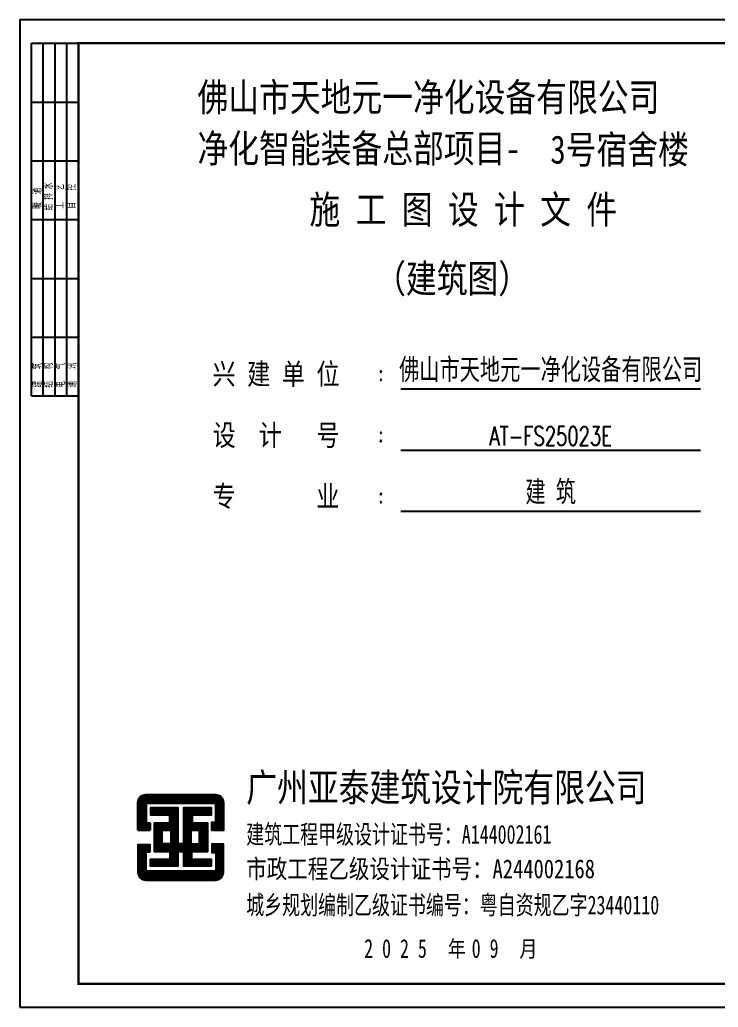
# Model space of a CAD drawing. Extents: x -1041549 to 749950, y -354245 to 17554.
# Drawn here: x -947633 to -917933, y -142340 to -100340 of the extents above; entities that cross this region are included whole.
import ezdxf
from ezdxf.enums import TextEntityAlignment as Align

# ---------------------------------------------------------------- set-up
doc = ezdxf.new("R2010")
doc.units = 0
doc.header["$LTSCALE"] = 1000
doc.header["$MEASUREMENT"] = 0
for name, color, linetype in [('14', 1, 'Continuous'), ('PUB_TITLE', 4, 'Continuous'), ('TK-TXT1', 140, 'Continuous')]:
    doc.layers.add(name, color=color, linetype=linetype)
doc.styles.add('-宋体', font='', dxfattribs={"width": 0.8})
doc.styles.add('-新宋体', font='', dxfattribs={"width": 0.8})
doc.styles.add('-黑体', font='simhei.ttf', dxfattribs={"width": 0.8})
doc.styles.add('DIM_FONT', font='SIMPLEX', dxfattribs={"width": 0.7, "bigfont": 'GBCBIG'})
doc.styles.get("Standard").update_dxf_attribs({"font": 'gbenor.shx', "bigfont": 'gbcbig.shx'})
doc.styles.get('-宋体').set_extended_font_data('SimSun')
doc.styles.get('-新宋体').set_extended_font_data('NSimSun')

# ---------------------------------------------------------------- blocks, each defined once
blk = doc.blocks.new('$titleblk$00000095')
for p, q in [((-150, 20), (-150, 0)), ((-150, 20), (0, 20)), ((-125, 20), (-125, 0)), ((-100, 20), (-100, 0)), ((-75, 20), (-75, 0)), ((-75, 20), (-75, 0)), ((-50, 20), (-50, 0)), ((-25, 20), (-25, 0)), ((0, 20), (0, 0)), ((-150, 15), (-75, 15)), ((-75, 15), (0, 15)), ((-150, 10), (-75, 10)), ((-75, 10), (0, 10)), ((-150, 5), (-75, 5)), ((-75, 5), (0, 5))]:
    blk.add_line(p, q)
at = {"width": 0.8}
for s, p in [('建   筑', (-146.45, 15.65)), ('暖  通', (-70.35, 15.73)), ('结   构', (-146.45, 10.91)), ('给 排 水', (-71.03, 10.9)), ('电   气', (-146.45, 5.65)), ('工   艺', (-70.35, 6.13)), ('通   讯', (-146.45, 0.88)), ('自   控', (-70.35, 1.24))]:
    blk.add_text(s, height=3.509, dxfattribs=at).set_placement(p)
blk = doc.blocks.new('weer')
at = {"layer": '14'}
h = blk.add_hatch(dxfattribs=at)
h.set_pattern_fill('ANSI31', color=256, scale=100, angle=135, style=0)
h.set_pattern_definition([(180, (-144463.316, -50934.867), (-3e-15, -12.5), [])])
edge = h.paths.add_edge_path()
edge.add_line((73001, 29938), (73001, 29856))
edge.add_line((73001, 29856), (72861, 29856))
edge.add_line((72861, 29856), (72861, 30167))
edge.add_arc((72951, 30167), 90, 90, 180, ccw=False)
edge.add_line((72951, 30257), (73741, 30258))
edge.add_arc((73739, 30166), 91.9, 0.4779, 88.8461, ccw=False)
edge.add_line((73831, 30167), (73831, 29851))
edge.add_line((73831, 29851), (73701, 29851))
edge.add_line((73701, 29851), (73701, 29945))
edge.add_line((73701, 29945), (73730, 29945))
edge.add_line((73730, 29945), (73744, 29945))
edge.add_line((73744, 29945), (73744, 30157))
edge.add_line((73744, 30157), (72957, 30157))
edge.add_line((72957, 30157), (72957, 29938))
edge.add_line((72957, 29938), (73001, 29938))
h.paths.add_polyline_path([(73383, 29705), (73383, 30113), (73691, 30113), (73691, 30025), (73477, 30025), (73477, 29938), (73650, 29938), (73650, 29608), (73470, 29608), (73470, 29525), (73692, 29525), (73692, 29448), (73384, 29448), (73384, 29609), (73315, 29609), (73315, 29448), (73006, 29448), (73006, 29525), (73229, 29525), (73229, 29608), (73049, 29608), (73049, 29938), (73222, 29938), (73222, 30025), (73008, 30025), (73008, 30113), (73316, 30113), (73316, 29705)])
h.paths.add_polyline_path([(73138, 29855), (73236, 29855), (73236, 29699), (73138, 29699)], flags=16)
h.paths.add_polyline_path([(73560, 29855), (73463, 29855), (73463, 29699), (73560, 29699)], flags=16)
edge = h.paths.add_edge_path()
edge.add_line((73001, 29608), (73001, 29690))
edge.add_line((73001, 29690), (72861, 29690))
edge.add_line((72861, 29690), (72861, 29379))
edge.add_arc((72951, 29379), 90, 180, 270)
edge.add_line((72951, 29289), (73741, 29289))
edge.add_arc((73741, 29379), 90, 270, 360)
edge.add_line((73831, 29379), (73831, 29695))
edge.add_line((73831, 29695), (73701, 29695))
edge.add_line((73701, 29695), (73701, 29601))
edge.add_line((73701, 29601), (73730, 29601))
edge.add_line((73730, 29601), (73744, 29601))
edge.add_line((73744, 29601), (73744, 29389))
edge.add_line((73744, 29389), (72957, 29389))
edge.add_line((72957, 29389), (72957, 29608))
edge.add_line((72957, 29608), (73001, 29608))
for points in [[(73001, 29939), (73001, 29857), (72861, 29857), (72861, 30168, -0.414214), (72951, 30258), (73741, 30258, -0.414214), (73831, 30168), (73831, 29852), (73701, 29852), (73701, 29946), (73730, 29946), (73744, 29946), (73744, 30158), (72957, 30158), (72957, 29939)], [(73001, 29608), (73001, 29690), (72861, 29690), (72861, 29379, 0.414214), (72951, 29289), (73741, 29289, 0.414214), (73831, 29379), (73831, 29695), (73701, 29695), (73701, 29601), (73730, 29601), (73744, 29601), (73744, 29389), (72957, 29389), (72957, 29608)]]:
    blk.add_lwpolyline(points, format="xyb", close=True, dxfattribs=at)
blk.add_lwpolyline([(73383, 29705), (73383, 29705), (73383, 30113), (73691, 30113), (73691, 30025), (73477, 30025), (73477, 29938), (73650, 29938), (73650, 29608), (73470, 29608), (73470, 29525), (73692, 29525), (73692, 29448), (73384, 29448), (73384, 29609), (73315, 29609), (73315, 29448), (73006, 29448), (73006, 29525), (73229, 29525), (73229, 29608), (73049, 29608), (73049, 29938), (73222, 29938), (73222, 30025), (73008, 30025), (73008, 30113), (73316, 30113), (73316, 29705), (73383, 29705)], dxfattribs=at)
for points in [[(73138, 29855), (73236, 29855), (73236, 29699), (73138, 29699)], [(73560, 29855), (73463, 29855), (73463, 29699), (73560, 29699)]]:
    blk.add_lwpolyline(points, close=True, dxfattribs=at)

msp = doc.modelspace()

# ---------------------------------------------------------------- linework, layer by layer
at = {"layer": 'PUB_TITLE'}
for p, q in [((-931433.2, -116044.3), (-918683.1, -116044.3)), ((-931433.2, -118646.2), (-918683.1, -118646.2)), ((-931433.2, -121246.2), (-918683.1, -121246.2))]:
    msp.add_line(p, q, dxfattribs=at)
msp.add_lwpolyline([(-947633.1, -142340.5), (-888233.1, -142340.5), (-888233.1, -100340.5), (-947633.1, -100340.5)], close=True, dxfattribs=at)
at = {"layer": 'PUB_TITLE', "const_width": 100}
msp.add_lwpolyline([(-945133.1, -141340.5), (-889233.1, -141340.5), (-889233.1, -101340.5), (-945133.1, -101340.5)], close=True, dxfattribs=at)
at = {"layer": 'PUB_TITLE'}
for points in [[(-932308.2, -115308.3, 1), (-932258.2, -115308.3, 1)], [(-932308.2, -115656.6, 1), (-932258.2, -115656.6, 1)], [(-932308.2, -117907.9, 1), (-932258.2, -117907.9, 1)], [(-932308.2, -118256.2, 1), (-932258.2, -118256.2, 1)], [(-932308.2, -120507.9, 1), (-932258.2, -120507.9, 1)], [(-932308.2, -120856.2, 1), (-932258.2, -120856.2, 1)]]:
    msp.add_lwpolyline(points, format="xyb", close=True, dxfattribs=at)

# ---------------------------------------------------------------- block references
at = {"xscale": 3.75, "yscale": 3.75, "zscale": 3.75}
msp.add_blockref('weer', (-1215839.9, -246764.3), dxfattribs=at)
at = {"layer": 'PUB_TITLE', "xscale": 100, "yscale": 100, "zscale": 100, "rotation": 90}
msp.add_blockref('$titleblk$00000095', (-945133.1, -101340.5), dxfattribs=at)

# ---------------------------------------------------------------- texts
at = {"layer": 'PUB_TITLE', "color": 3, "style": '-黑体', "width": 0.8}
for s, p in [('佛山市天地元一净化设备有限公司', (-940077.1, -104236.5)), ('净化智能装备总部项目-', (-940076.9, -106412.1)), ('3号宿舍楼', (-925072.2, -106460.6, 11209.5))]:
    msp.add_text(s, height=1200, dxfattribs=at).set_placement(p)
at = {"layer": 'PUB_TITLE'}
for s, height, style, width, p in [(' 施 工 图 设 计 文 件', 1200, '-黑体', 0.8, (-935968.2, -109014.6)), ('（建筑图）', 1200, '-黑体', 0.8, (-932523.2, -111951.3)), ('兴 建 单 位', 900, '-黑体', 0.8, (-939432.9, -115856.5)), ('设  计   号', 900, '-黑体', 0.8, (-939432.9, -118456.1)), ('专       业', 900, '-黑体', 0.8, (-939432.9, -121056.1)), ('广州亚泰建筑设计院有限公司', 1200, '-黑体', 0.8, (-938003.2, -133592.1)), ('建筑工程甲级设计证书号：A144002161', 800, '-宋体', 0.7, (-938003.2, -135385.4)), ('市政工程乙级设计证书号：A244002168', 800, '-宋体', 0.8, (-938003.2, -136852.6)), ('城乡规划编制乙级证书编号：粤自资规乙字23440110', 800, '-宋体', 0.7, (-938003.2, -138390.7)), ('年      月    ', 700, '-黑体', 0.8, (-929433.7, -140204.7)), ('2 0 2 5     0 9', 800, '-宋体', 0.7, (-932988.9, -140240.2))]:
    msp.add_text(s, height=height, dxfattribs=dict(at, style=style, width=width)).set_placement(p)
at = {"layer": 'PUB_TITLE', "style": 'DIM_FONT', "width": 0.7}
msp.add_text('AT-FS25023E', height=800, dxfattribs=at).set_placement((-925058.2, -118446.2), align=Align.CENTER)
at = {"layer": 'TK-TXT1', "style": '-新宋体', "width": 0.7}
for s, p in [('佛山市天地元一净化设备有限公司', (-925058.2, -115656.6)), ('建 筑', (-925058.2, -120856.2))]:
    msp.add_text(s, height=900, dxfattribs=at).set_placement(p, align=Align.CENTER)

doc.saveas('drawing.dxf')
